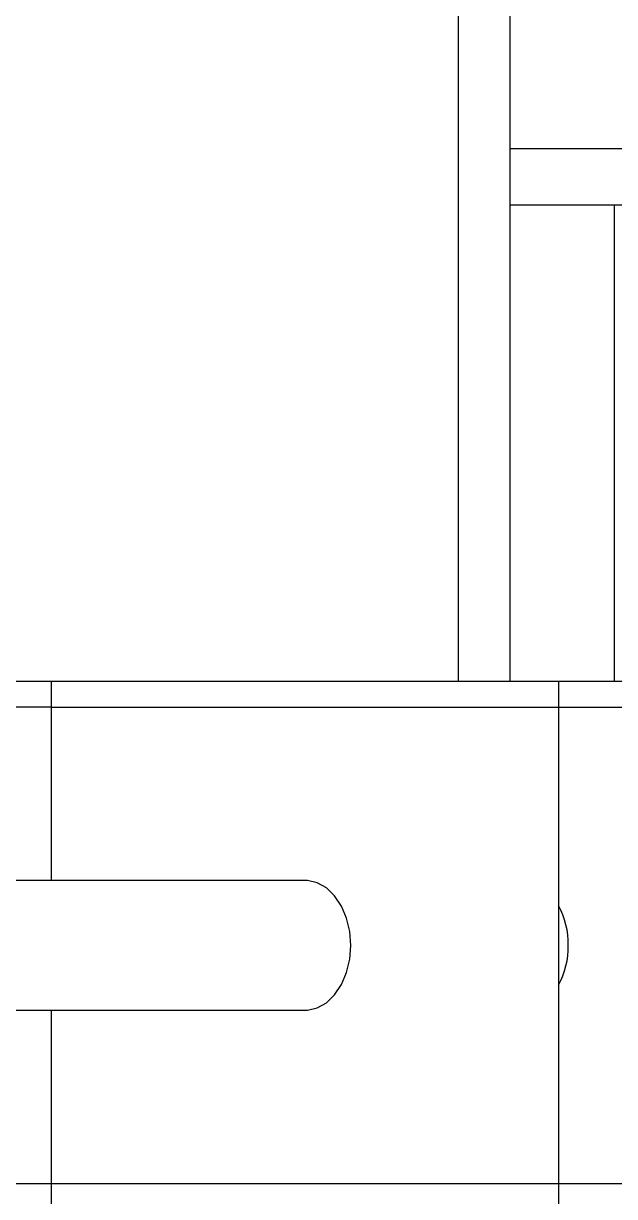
# Model space of a CAD drawing. Header units: millimetres. Extents: x 0 to 297, y 0 to 210.
# Drawn here: x 135.39 to 146.77, y 156.55 to 179.13 of the extents above; entities that cross this region are included whole.
import ezdxf

# ---------------------------------------------------------------- set-up
doc = ezdxf.new("R2010")
doc.units = ezdxf.units.MM

msp = doc.modelspace()

# ---------------------------------------------------------------- linework, layer by layer
at = {"color": 7, "linetype": 'Continuous', "lineweight": 25}
for p, q in [((143.762, 183.137), (143.762, 166.471)), ((144.762, 166.471), (144.762, 183.137)), ((144.762, 176.721), (149.143, 176.721)), ((144.762, 175.637), (149.143, 175.637)), ((146.762, 175.637), (146.762, 166.471)), ((125.928, 166.471), (135.928, 166.471)), ((135.928, 166.471), (135.928, 165.971)), ((135.928, 166.471), (145.691, 166.471)), ((145.691, 166.471), (145.691, 165.971)), ((145.691, 166.471), (159.499, 166.471)), ((135.928, 165.971), (125.928, 165.971)), ((135.928, 165.971), (145.691, 165.971)), ((135.928, 165.971), (135.928, 162.637)), ((135.928, 165.971), (145.691, 165.971)), ((145.691, 165.971), (159.499, 165.971)), ((145.691, 165.971), (145.691, 156.804)), ((140.81, 162.637), (118.222, 162.637)), ((118.222, 160.137), (140.81, 160.137)), ((135.928, 160.137), (135.928, 156.804)), ((134.762, 156.804), (135.928, 156.804)), ((135.928, 156.804), (145.691, 156.804)), ((135.928, 156.804), (135.928, 156.304)), ((135.928, 156.804), (145.691, 156.804)), ((145.691, 156.804), (145.691, 156.304)), ((145.691, 156.804), (159.499, 156.804))]:
    msp.add_line(p, q, dxfattribs=at)
at = {"color": 7, "linetype": 'Continuous', "lineweight": 25, "flags": 128}
for points in [[(141.694, 161.387), (141.673, 161.656), (141.612, 161.912), (141.514, 162.144), (141.382, 162.34), (141.224, 162.492), (141.046, 162.592), (140.858, 162.636), (140.81, 162.637)], [(140.81, 160.137), (140.858, 160.139), (141.046, 160.183), (141.224, 160.283), (141.382, 160.435), (141.514, 160.631), (141.612, 160.863), (141.673, 161.119), (141.694, 161.387)]]:
    msp.add_lwpolyline(points, dxfattribs=at)
at = {"color": 7, "linetype": 'Continuous', "lineweight": 25}
for centre, start, end in [((144.301, 161.411), 359.1346, 28.1286), ((144.301, 161.364), 331.8714, 0.8654)]:
    msp.add_arc(centre, 1.577, start, end, dxfattribs=at)

doc.saveas('drawing.dxf')
